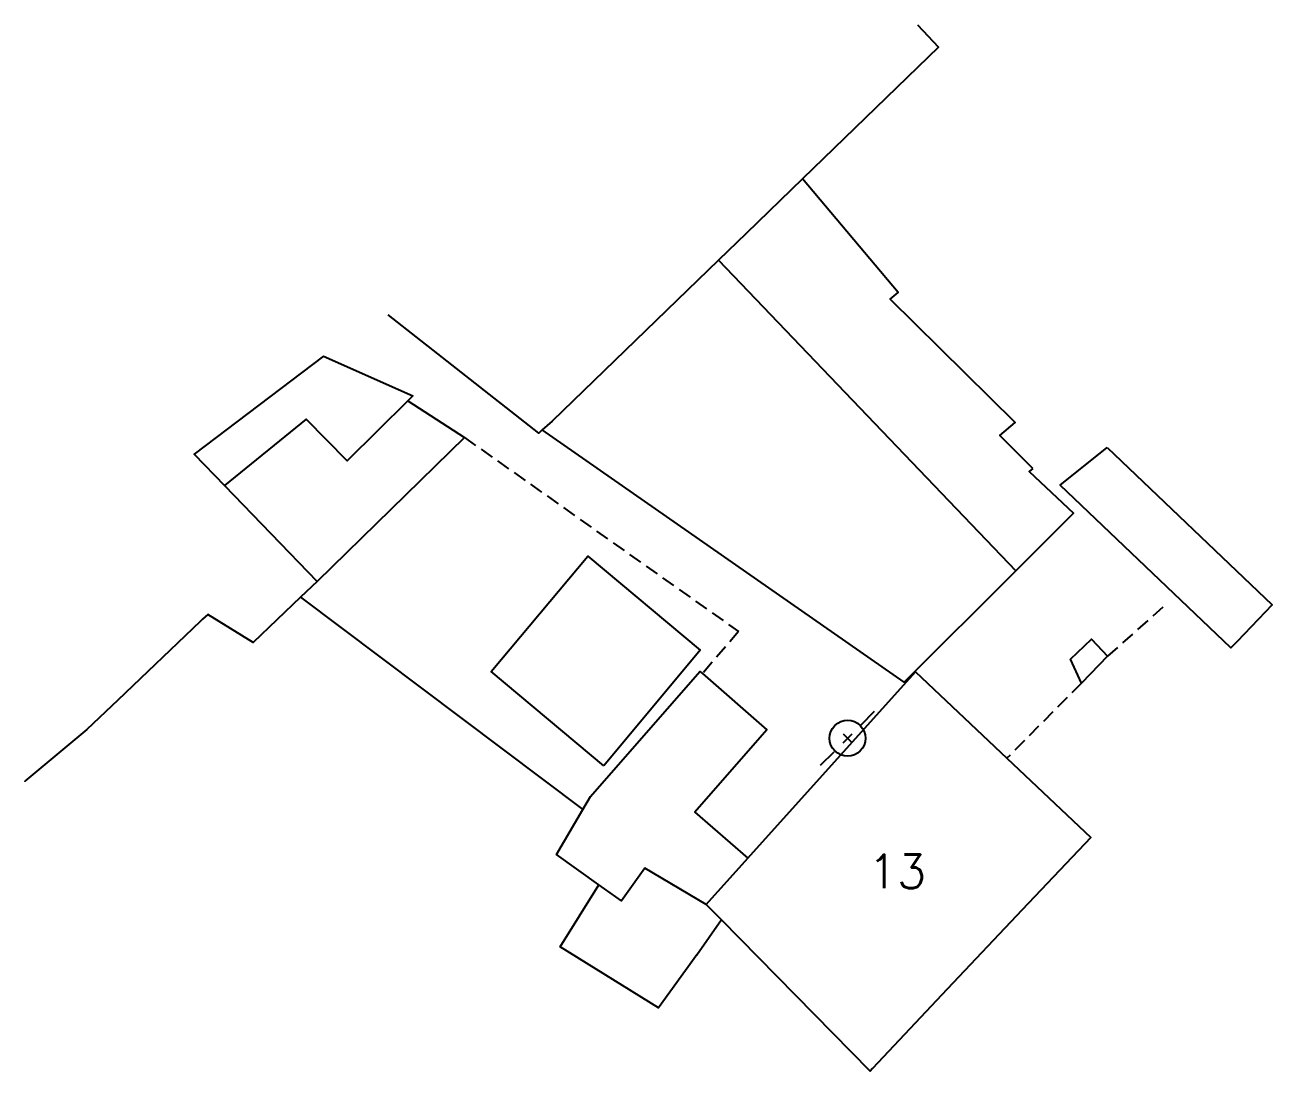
# Model space of a CAD drawing. Header units: millimetres. Extents: x 139000 to 140000, y 129196 to 129988.
# Drawn here: x 139650.05 to 139696.32, y 129596.7 to 129635.5 of the extents above; entities that cross this region are included whole.
import ezdxf
from ezdxf.enums import TextEntityAlignment as Align

# ---------------------------------------------------------------- set-up
doc = ezdxf.new("R2010")
doc.units = ezdxf.units.MM
doc.linetypes.add('DASHED', pattern=[0.75, 0.5, -0.25])
doc.layers.get('0').update_dxf_attribs({"linetype": 'CONTINUOUS'})
for name, color, linetype in [('W0101', 7, 'CONTINUOUS'), ('W0104', 1, 'CONTINUOUS'), ('W0105', 7, 'CONTINUOUS'), ('W0112', 1, 'DASHED'), ('W0473', 7, 'CONTINUOUS'), ('W0991', 7, 'CONTINUOUS'), ('W1102', 7, 'CONTINUOUS')]:
    doc.layers.add(name, color=color, linetype=linetype)
doc.styles.get("Standard").update_dxf_attribs({"font": 'romans.shx', "width": 0.85})

# ---------------------------------------------------------------- blocks, each defined once
blk = doc.blocks.new('T473')
for p, q in [((0.500001, 0.500001), (1.000002, 1.000002)), ((-0.166667, 0.166667), (0.166667, -0.166667)), ((-0.166667, -0.166667), (0.166667, 0.166667)), ((-1.000002, -1.000002), (-0.500001, -0.500001))]:
    blk.add_line(p, q)
blk.add_ellipse((0, 0), major_axis=(0.471405, 0.471405), ratio=1, start_param=5.497787144, end_param=11.780972451)

msp = doc.modelspace()

# ---------------------------------------------------------------- linework, layer by layer
at = {"layer": 'W0101'}
for points in [[(139683.947, 129634.675), (139683.947, 129634.675), (139678.903, 129629.791), (139676.809, 129627.763)], [(139676.809, 129627.763), (139675.787, 129626.773), (139669.617, 129620.798), (139669.246, 129620.472), (139669.114, 129620.357), (139663.529, 129624.744)], [(139661.134, 129623.207), (139656.326, 129619.575), (139656.326, 129619.58), (139657.456, 129618.41), (139660.89, 129614.854), (139660.279, 129614.273), (139658.519, 129612.596), (139656.837, 129613.623), (139656.644, 129613.454), (139656.558, 129613.373)], [(139656.558, 129613.373), (139653.495, 129610.456), (139652.352, 129609.368), (139650.053, 129607.447), (139650.053, 129607.447)]]:
    msp.add_lwpolyline(points, dxfattribs=at)
msp.add_lwpolyline([(139675.319, 129602.878), (139676.865, 129604.594), (139683.089, 129611.503), (139686.482, 129608.295), (139689.591, 129605.356), (139687.051, 129602.67), (139684.27, 129599.728), (139681.497, 129596.795), (139681.403, 129596.695), (139675.888, 129602.3)], close=True, dxfattribs=at)
at = {"layer": 'W0104'}
for points in [[(139687.449, 129619.048), (139686.215, 129620.266), (139686.784, 129620.745), (139682.15, 129625.319), (139682.451, 129625.572), (139678.903, 129629.791)], [(139675.787, 129626.773), (139686.807, 129615.249)], [(139661.134, 129623.207), (139664.439, 129621.735), (139664.257, 129621.555), (139662.003, 129619.329), (139660.482, 129620.869), (139657.456, 129618.41)], [(139664.257, 129621.555), (139666.36, 129620.191), (139660.89, 129614.854)], [(139687.449, 129619.048), (139687.308, 129618.931), (139688.946, 129617.384), (139686.807, 129615.249), (139682.668, 129611.118), (139669.246, 129620.472)], [(139660.279, 129614.273), (139670.749, 129606.392)], [(139675.319, 129602.878), (139673.045, 129604.217), (139672.183, 129603.007), (139671.344, 129603.605), (139669.769, 129604.728), (139670.749, 129606.392), (139671.033, 129606.874), (139675.092, 129611.52), (139675.187, 129611.437), (139677.574, 129609.352), (139674.91, 129606.302), (139676.865, 129604.594)], [(139675.888, 129602.3), (139674.98, 129600.995), (139674.981, 129601.01), (139673.556, 129599.038), (139669.913, 129601.299), (139671.344, 129603.605)]]:
    msp.add_lwpolyline(points, dxfattribs=at)
for points in [[(139690.196, 129619.822), (139696.318, 129613.99), (139695.021, 129612.628), (139694.792, 129612.388), (139688.458, 129618.422)], [(139671.524, 129608.017), (139667.347, 129611.51), (139670.931, 129615.795), (139675.108, 129612.302)]]:
    msp.add_lwpolyline(points, close=True, dxfattribs=at)
at = {"layer": 'W0105'}
msp.add_lwpolyline([(139689.244, 129611.079), (139688.842, 129611.972), (139689.615, 129612.709), (139690.21, 129612.085)], close=True, dxfattribs=at)
at = {"layer": 'W0112'}
for points in [[(139666.36, 129620.191), (139676.526, 129612.996), (139675.187, 129611.437)], [(139692.271, 129613.895), (139690.21, 129612.085)], [(139689.244, 129611.079), (139686.482, 129608.295)]]:
    msp.add_lwpolyline(points, dxfattribs=at)
at = {"layer": 'W1102'}
msp.add_lwpolyline([(139683.164, 129635.496), (139683.947, 129634.675)], dxfattribs=at)

# ---------------------------------------------------------------- block references
at = {"layer": 'W0473'}
msp.add_blockref('T473', (139680.572, 129609.038), dxfattribs=at)

# ---------------------------------------------------------------- texts
at = {"layer": 'W0991'}
msp.add_text('13', height=1.25, dxfattribs=at).set_placement((139682.411, 129604.099), align=Align.MIDDLE_CENTER)

doc.saveas('drawing.dxf')
